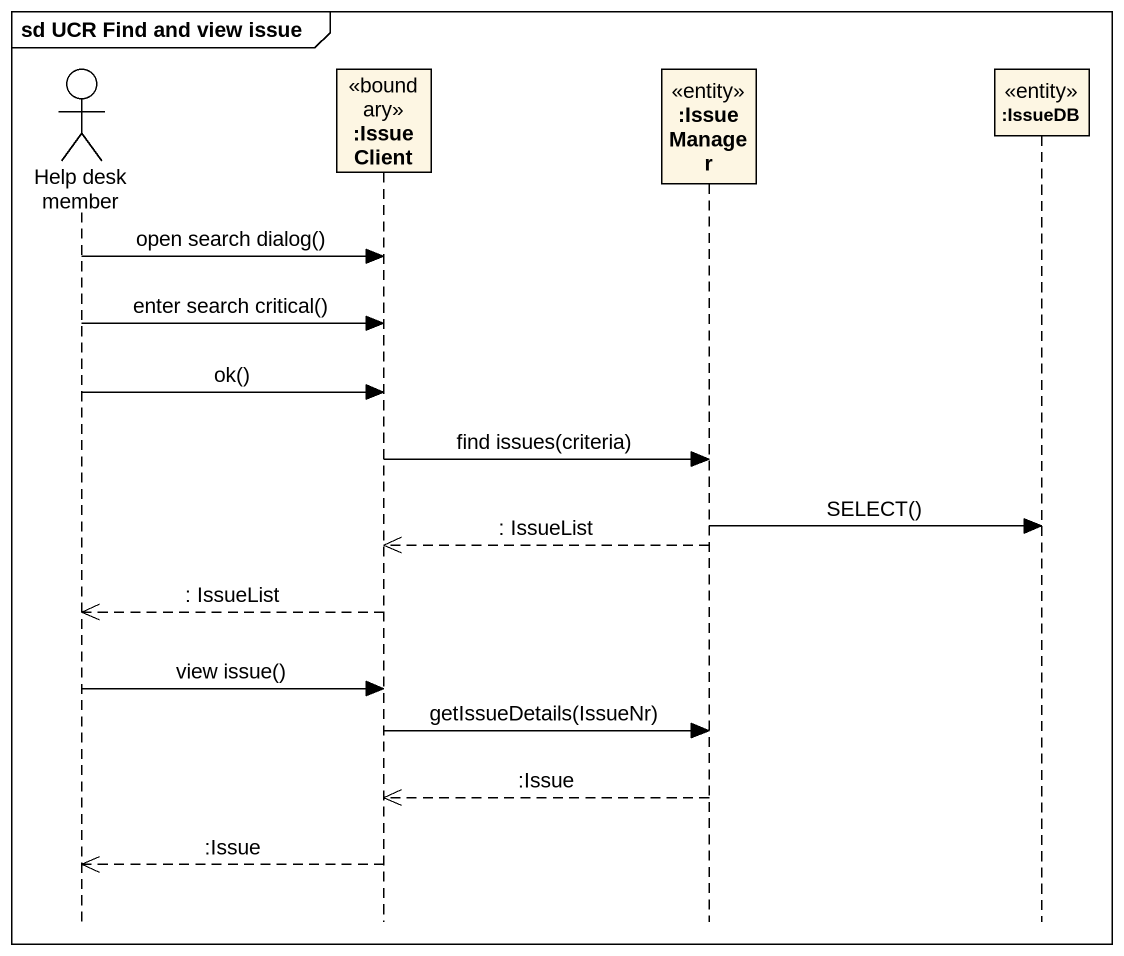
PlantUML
@startuml
mainframe sd UCR Find and view issue
hide footbox
actor "Help desk member" as Help_desk_member
participant ":IssueClient" as IssueClient <<boundary>>
participant ":IssueManager" as IssueManager <<entity>>
participant ":IssueDB" as IssueDB <<entity>>

Help_desk_member -> IssueClient : open search dialog()
Help_desk_member -> IssueClient : enter search critical()
Help_desk_member -> IssueClient : ok()
IssueClient -> IssueManager : find issues(criteria)
IssueManager -> IssueDB : SELECT()
IssueManager -->> IssueClient : : IssueList
IssueClient -->> Help_desk_member : : IssueList
Help_desk_member -> IssueClient : view issue()
IssueClient -> IssueManager : getIssueDetails(IssueNr)
IssueManager -->> IssueClient : :Issue
IssueClient -->> Help_desk_member : :Issue
@enduml
